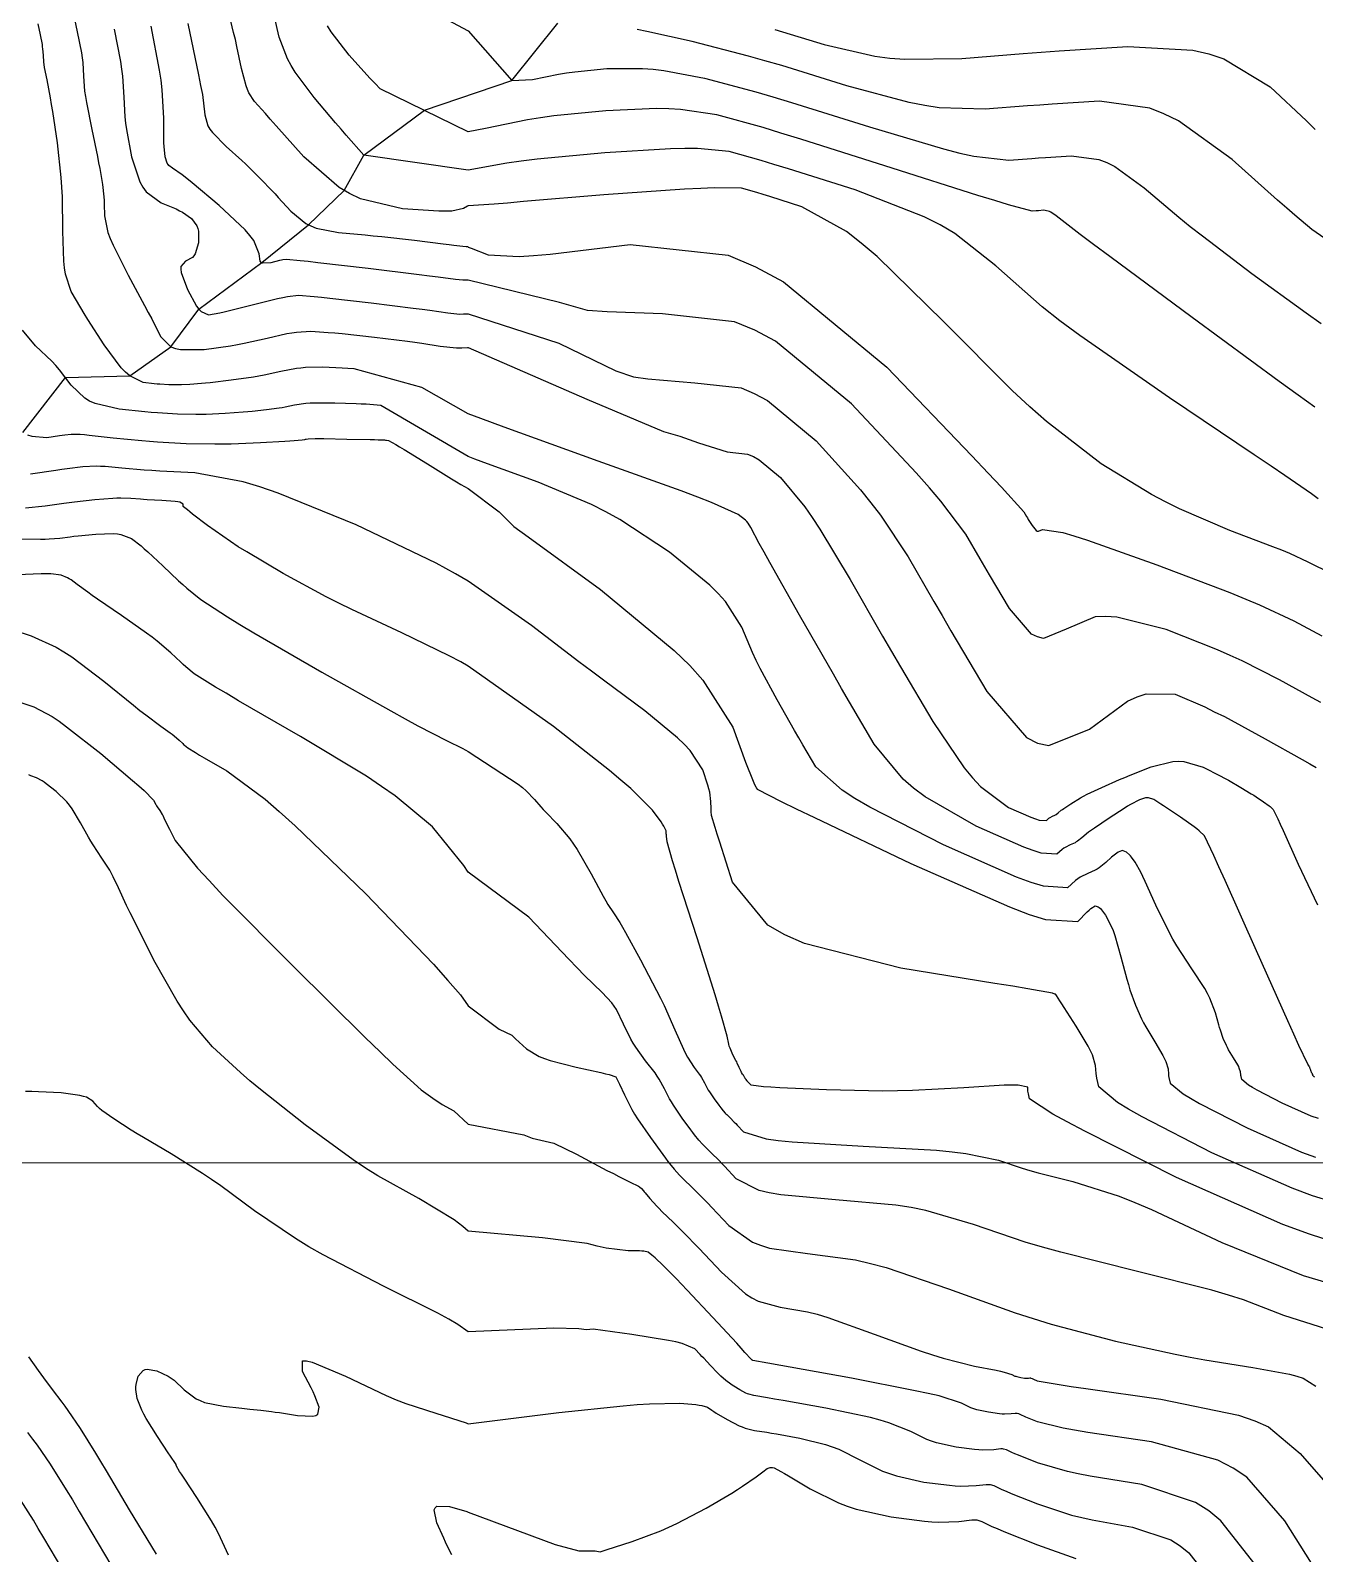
# Model space of a CAD drawing. Header units: metres. Extents: x 837475 to 838479, y 1189012 to 1191015.
# Drawn here: x 837969.2 to 838059.5, y 1189786.4 to 1189893.5 of the extents above; entities that cross this region are included whole.
import ezdxf

# ---------------------------------------------------------------- set-up
doc = ezdxf.new("R2010")
doc.units = ezdxf.units.M
doc.header["$LTSCALE"] = 0.3
doc.layers.add('COORD', color=7, linetype='Continuous', lineweight=20)
for name, color, linetype in [('COTAS 10', 1, 'Continuous'), ('COTAS INT', 252, 'Continuous'), ('DRENAJE', 5, 'Continuous')]:
    doc.layers.add(name, color=color, linetype=linetype)

msp = doc.modelspace()

# ---------------------------------------------------------------- linework, layer by layer
at = {"layer": 'COORD'}
msp.add_line((837476.51, 1189813.87), (838476.51, 1189813.87), dxfattribs=at)
at = {"layer": 'COTAS 10'}
for points in [[(838060.72, 1189855.26), (838059.05, 1189856.1), (838057.76, 1189856.7), (838057.2, 1189856.93), (838056.56, 1189857.18), (838053.55, 1189858.32), (838050, 1189859.84), (838049.02, 1189860.33), (838048.04, 1189860.86), (838044.5, 1189863.01), (838040.66, 1189865.98), (838039.48, 1189867.02), (838038.25, 1189868.15), (838033.41, 1189873.01), (838028.75, 1189877.58), (838027.63, 1189878.52), (838026.59, 1189879.33), (838023.46, 1189881.08), (838021.21, 1189881.8), (838020.72, 1189881.95), (838020.28, 1189882.08), (838019.2, 1189882.39), (838017.29, 1189882.42), (838016.34, 1189882.37), (838015.2, 1189882.31), (838009.54, 1189881.91), (838003.89, 1189881.44), (838002.75, 1189881.34), (838001.81, 1189881.25), (838000, 1189881.14), (837999.94, 1189881.13), (837999.67, 1189880.95), (837998.85, 1189880.78), (837998.43, 1189880.77), (837997.92, 1189880.78), (837995.37, 1189880.93), (837992.41, 1189881.64), (837991.65, 1189882), (837990.91, 1189882.44), (837988.43, 1189884.59), (837986.49, 1189886.78), (837986.08, 1189887.24), (837985.73, 1189887.63), (837984.96, 1189888.47), (837984.58, 1189889.08), (837984.48, 1189889.32), (837984.38, 1189889.59), (837984.06, 1189890.8), (837983.72, 1189892.35), (837983.62, 1189892.83), (837983.5, 1189893.33), (837983.03, 1189895.33)], [(838059.51, 1189819.89), (838059.48, 1189819.91), (838059.45, 1189819.93), (838059.4, 1189819.97), (838059.39, 1189819.99), (838059.39, 1189820), (838059.39, 1189820.03), (838059.38, 1189820.06), (838059.38, 1189820.07), (838059.37, 1189820.08), (838059.34, 1189820.13), (838059.3, 1189820.19), (838059.29, 1189820.21), (838059.28, 1189820.23), (838059.26, 1189820.28), (838059.24, 1189820.34), (838059.23, 1189820.36), (838059.23, 1189820.38), (838059.2, 1189820.47), (838059.16, 1189820.58), (838059.14, 1189820.62), (838059.12, 1189820.66), (838059.02, 1189820.8), (838058.4, 1189822.12), (838058.05, 1189822.9), (838057.62, 1189823.85), (838055.42, 1189828.77), (838053.21, 1189833.7), (838052.77, 1189834.67), (838052.41, 1189835.46), (838051.75, 1189836.85), (838051.39, 1189837.21), (838051.22, 1189837.34), (838051.03, 1189837.49), (838050.08, 1189838.16), (838049.1, 1189838.81), (838048.88, 1189838.95), (838048.69, 1189839.08), (838048.2, 1189839.4), (838047.83, 1189839.52), (838047.72, 1189839.53), (838047.61, 1189839.52), (838047.18, 1189839.39), (838046.57, 1189839.06), (838046.35, 1189838.93), (838046.11, 1189838.78), (838045.05, 1189838.1), (838044.03, 1189837.4), (838043.81, 1189837.24), (838043.61, 1189837.1), (838043.14, 1189836.72), (838042.84, 1189836.47), (838042.75, 1189836.42), (838042.66, 1189836.36), (838042.32, 1189836.22), (838041.96, 1189836.04), (838041.86, 1189835.98), (838041.76, 1189835.9), (838041.38, 1189835.56), (838040.28, 1189835.63), (838039.72, 1189835.81), (838039.05, 1189836.05), (838035.7, 1189837.53), (838032.13, 1189839.59), (838031.31, 1189840.21), (838030.58, 1189840.84), (838028.54, 1189843.29), (838026.8, 1189846.25), (838026.25, 1189847.21), (838025.67, 1189848.22), (838023.29, 1189852.37), (838021.2, 1189856.07), (838020.79, 1189856.8), (838020.45, 1189857.41), (838019.87, 1189858.53), (838019.67, 1189858.84), (838019.58, 1189858.94), (838019.48, 1189859.04), (838018.98, 1189859.45), (838017.11, 1189860.28), (838016.14, 1189860.66), (838014.97, 1189861.1), (838009.12, 1189863.2), (838002.52, 1189865.58), (838000.88, 1189866.19), (838000, 1189866.53), (837996.74, 1189868.38), (837991.97, 1189869.68), (837991.54, 1189869.71), (837991.13, 1189869.74), (837989.77, 1189869.81), (837988.55, 1189869.77), (837988.23, 1189869.74), (837987.91, 1189869.71), (837986.82, 1189869.49), (837985.64, 1189869.23), (837985.27, 1189869.16), (837984.89, 1189869.09), (837983.33, 1189868.88), (837981.86, 1189868.71), (837981.53, 1189868.68), (837981.23, 1189868.65), (837980.42, 1189868.58), (837979.83, 1189868.55), (837979.67, 1189868.55), (837979.51, 1189868.55), (837978.94, 1189868.56), (837978.32, 1189868.6), (837978.12, 1189868.61), (837977.92, 1189868.63), (837977.13, 1189868.72), (837976.19, 1189869.19), (837975.9, 1189869.45), (837975.6, 1189869.76), (837974.39, 1189871.38), (837973.25, 1189873.16), (837972.99, 1189873.58), (837972.75, 1189873.97), (837972.08, 1189875.11), (837971.68, 1189876.34), (837971.6, 1189876.78), (837971.55, 1189877.26), (837971.49, 1189879.37), (837971.46, 1189881.78), (837971.43, 1189882.45), (837971.38, 1189883.13), (837971.11, 1189885.58), (837970.78, 1189887.77), (837970.7, 1189888.27), (837970.63, 1189888.73), (837970.38, 1189890.01), (837970.21, 1189890.88), (837970.18, 1189891.07), (837970.15, 1189891.25), (837970.12, 1189891.74), (837970.09, 1189892.18), (837970.07, 1189892.33), (837970.05, 1189892.49), (837969.92, 1189893.17), (837969.75, 1189893.94)], [(838021.55, 1189893.54), (838025.02, 1189892.48), (838028.59, 1189891.66), (838029.63, 1189891.53), (838030.69, 1189891.45), (838034.7, 1189891.51), (838039.02, 1189891.86), (838040.27, 1189891.95), (838041.55, 1189892.04), (838046.37, 1189892.35), (838050.94, 1189892.1), (838052.06, 1189891.84), (838053.11, 1189891.49), (838056.37, 1189889.51), (838058.94, 1189887.11), (838059.55, 1189886.5)], [(837968.55, 1189857.73), (837969.93, 1189857.71), (837970.24, 1189857.71), (837970.52, 1189857.72), (837971.28, 1189857.78), (837972.01, 1189857.88), (837972.27, 1189857.91), (837972.56, 1189857.94), (837973.8, 1189858.07), (837975.04, 1189858.11), (837975.33, 1189858.09), (837975.58, 1189858.04), (837976.31, 1189857.76), (837976.99, 1189857.24), (837977.22, 1189857.04), (837977.47, 1189856.81), (837978.52, 1189855.83), (837979.63, 1189854.77), (837979.93, 1189854.51), (837980.22, 1189854.26), (837981.2, 1189853.46), (837983.07, 1189852.24), (837983.93, 1189851.72), (837984.92, 1189851.13), (837989.71, 1189848.36), (837994.55, 1189845.64), (837995.57, 1189845.07), (837996.46, 1189844.59), (837998.51, 1189843.53), (837999.57, 1189843.02), (837999.83, 1189842.88), (838000, 1189842.78), (838003.51, 1189840.49), (838003.81, 1189840.24), (838004.06, 1189840.01), (838004.65, 1189839.41), (838005.1, 1189838.88), (838005.26, 1189838.71), (838005.44, 1189838.52), (838006.22, 1189837.72), (838007.13, 1189836.64), (838007.39, 1189836.27), (838007.66, 1189835.88), (838008.63, 1189834.19), (838009.47, 1189832.62), (838009.66, 1189832.29), (838009.82, 1189832.02), (838010.21, 1189831.43), (838010.65, 1189830.76), (838010.84, 1189830.44), (838011.06, 1189830.05), (838012.11, 1189828.14), (838013.24, 1189825.98), (838013.51, 1189825.43), (838013.76, 1189824.91), (838014.52, 1189823.2), (838015.12, 1189821.85), (838015.27, 1189821.55), (838015.41, 1189821.28), (838015.87, 1189820.57), (838016.24, 1189820.1), (838016.32, 1189819.98), (838016.39, 1189819.86), (838016.6, 1189819.48), (838016.8, 1189819.1), (838016.87, 1189818.98), (838016.95, 1189818.85), (838017.29, 1189818.36), (838017.62, 1189817.91), (838017.69, 1189817.81), (838017.75, 1189817.72), (838017.92, 1189817.51), (838018.06, 1189817.36), (838018.11, 1189817.31), (838018.17, 1189817.25), (838018.4, 1189817.03), (838018.7, 1189816.72), (838018.81, 1189816.62), (838018.91, 1189816.51), (838019.36, 1189816.03), (838020.95, 1189815.55), (838021.78, 1189815.44), (838022.77, 1189815.33), (838027.76, 1189815.04), (838032.91, 1189814.74), (838034.01, 1189814.64), (838034.98, 1189814.52), (838037.28, 1189814.04), (838038.93, 1189813.49), (838039.48, 1189813.33), (838040.06, 1189813.16), (838042.51, 1189812.55), (838045.77, 1189811.51), (838046.86, 1189811.08), (838048.04, 1189810.58), (838052.99, 1189808.26), (838058.7, 1189805.94), (838060.37, 1189805.44)], [(838055.58, 1189785.3), (838052.92, 1189788.7), (838052.06, 1189789.4), (838051.14, 1189789.99), (838047.36, 1189791.25), (838043.72, 1189791.83), (838042.88, 1189791.99), (838042.12, 1189792.16), (838040.01, 1189792.77), (838038.69, 1189793.3), (838038.43, 1189793.4), (838038.22, 1189793.49), (838037.83, 1189793.69), (838037.64, 1189793.74), (838037.55, 1189793.75), (838037.44, 1189793.75), (838036.94, 1189793.69), (838036.16, 1189793.66), (838035.89, 1189793.68), (838035.59, 1189793.7), (838034.3, 1189793.87), (838032.92, 1189794.18), (838032.57, 1189794.29), (838032.23, 1189794.41), (838031.12, 1189794.96), (838029.57, 1189795.59), (838028.96, 1189795.77), (838028.28, 1189795.95), (838025.13, 1189796.61), (838022.13, 1189797.15), (838021.53, 1189797.25), (838021.03, 1189797.34), (838020.07, 1189797.5), (838019.73, 1189797.59), (838019.63, 1189797.63), (838019.52, 1189797.67), (838019.09, 1189797.9), (838018.66, 1189798.16), (838018.55, 1189798.23), (838018.45, 1189798.3), (838018.1, 1189798.56), (838017.75, 1189798.87), (838017.64, 1189798.98), (838017.52, 1189799.1), (838017.04, 1189799.6), (838016.55, 1189800.12), (838016.43, 1189800.25), (838016.31, 1189800.38), (838015.92, 1189800.78), (838015.03, 1189801.16), (838014.59, 1189801.27), (838014.07, 1189801.38), (838011.49, 1189801.79), (838008.78, 1189802.16), (838008.31, 1189802.11), (838007.76, 1189802.19), (838006.01, 1189802.24), (838000, 1189801.97), (837999.26, 1189802.5), (837998.63, 1189802.87), (837997.86, 1189803.28), (837994.04, 1189805.2), (837989.8, 1189807.39), (837988.79, 1189807.96), (837987.84, 1189808.53), (837984.97, 1189810.48), (837982.59, 1189812.24), (837981.95, 1189812.69), (837981.32, 1189813.11), (837979.1, 1189814.49), (837977.17, 1189815.63), (837976.72, 1189815.9), (837976.3, 1189816.16), (837975.07, 1189816.95), (837974.24, 1189817.55), (837974.07, 1189817.69), (837973.92, 1189817.82), (837973.6, 1189818.2), (837973.16, 1189818.47), (837972.94, 1189818.53), (837972.68, 1189818.59), (837971.37, 1189818.77), (837969.77, 1189818.86), (837969.32, 1189818.87), (837968.87, 1189818.88)], [(837969.08, 1189800.22), (837969.76, 1189799.25), (837969.94, 1189799), (837970.12, 1189798.75), (837970.75, 1189797.93), (837971.43, 1189797.04), (837971.63, 1189796.75), (837971.85, 1189796.44), (837972.7, 1189795.17), (837973.79, 1189793.45), (837974.15, 1189792.85), (837974.54, 1189792.21), (837976.16, 1189789.47), (837977.72, 1189786.88), (837978.06, 1189786.34)]]:
    msp.add_lwpolyline(points, dxfattribs=at)
at = {"layer": 'COTAS INT'}
for points in [[(837972.14, 1189895.04), (837972.51, 1189893.37), (837972.8, 1189891.89), (837972.85, 1189891.54), (837972.89, 1189891.22), (837972.94, 1189890.26), (837973.02, 1189889.21), (837973.08, 1189888.82), (837973.15, 1189888.4), (837973.52, 1189886.51), (837973.92, 1189884.61), (837974.01, 1189884.17), (837974.09, 1189883.77), (837974.28, 1189882.64), (837974.37, 1189881.77), (837974.39, 1189881.53), (837974.4, 1189881.29), (837974.41, 1189880.43), (837974.66, 1189879.28), (837974.82, 1189878.85), (837975.02, 1189878.37), (837976.09, 1189876.27), (837977.24, 1189874.14), (837977.5, 1189873.65), (837977.74, 1189873.2), (837978.35, 1189871.96), (837979.09, 1189871.24), (837979.41, 1189871.12), (837979.76, 1189871.04), (837981.42, 1189871.04), (837983.29, 1189871.31), (837983.78, 1189871.39), (837984.25, 1189871.48), (837985.86, 1189871.85), (837987.25, 1189872.17), (837987.59, 1189872.22), (837987.91, 1189872.27), (837988.92, 1189872.33), (837990.15, 1189872.25), (837990.61, 1189872.21), (837991.12, 1189872.16), (837993.41, 1189871.91), (837995.72, 1189871.62), (837996.25, 1189871.55), (837996.73, 1189871.48), (837998.03, 1189871.27), (837999.18, 1189871.16), (837999.55, 1189871.16), (837999.95, 1189871.18), (838000, 1189871.18), (838008.34, 1189867.56), (838013.72, 1189865.28), (838014.88, 1189864.96), (838016.19, 1189864.48), (838018.2, 1189863.84), (838019.64, 1189863.68), (838020.04, 1189863.51), (838020.45, 1189863.29), (838021.96, 1189862.04), (838023.65, 1189859.97), (838024.17, 1189859.23), (838024.71, 1189858.42), (838026.84, 1189854.88), (838029.12, 1189850.9), (838029.75, 1189849.82), (838030.38, 1189848.73), (838032.66, 1189844.88), (838034.86, 1189841.63), (838035.45, 1189840.93), (838036.02, 1189840.32), (838037.99, 1189838.85), (838039.56, 1189838.16), (838039.87, 1189838.04), (838040.13, 1189837.96), (838040.65, 1189837.93), (838040.82, 1189838.09), (838040.87, 1189838.12), (838040.91, 1189838.15), (838041.08, 1189838.23), (838041.24, 1189838.3), (838041.28, 1189838.33), (838041.33, 1189838.35), (838041.47, 1189838.47), (838041.69, 1189838.65), (838041.78, 1189838.71), (838041.88, 1189838.78), (838042.36, 1189839.11), (838043.04, 1189839.52), (838043.26, 1189839.64), (838043.51, 1189839.77), (838044.55, 1189840.26), (838045.78, 1189840.8), (838046.15, 1189840.96), (838046.53, 1189841.12), (838048.02, 1189841.71), (838049.53, 1189842.08), (838049.93, 1189842.09), (838050.32, 1189842.07), (838051.67, 1189841.68), (838052.86, 1189841.07), (838053.16, 1189840.91), (838053.44, 1189840.76), (838054.32, 1189840.25), (838055.04, 1189839.81), (838055.22, 1189839.7), (838055.39, 1189839.59), (838055.92, 1189839.24), (838056.31, 1189838.97), (838056.39, 1189838.91), (838056.45, 1189838.85), (838056.6, 1189838.7), (838056.91, 1189838.05), (838057.08, 1189837.67), (838057.29, 1189837.22), (838058.35, 1189834.85), (838059.71, 1189831.99)], [(837996.04, 1189895.56), (838000, 1189893.44), (838003.07, 1189889.96), (838004.52, 1189890.03), (838006.35, 1189890.4), (838006.9, 1189890.49), (838007.48, 1189890.56), (838009.74, 1189890.8), (838012.25, 1189890.81), (838012.99, 1189890.75), (838013.74, 1189890.66), (838016.61, 1189890.12), (838020.21, 1189889.16), (838021.42, 1189888.8), (838022.72, 1189888.41), (838028.21, 1189886.69), (838033.42, 1189885.14), (838034.55, 1189884.85), (838035.54, 1189884.63), (838038, 1189884.35), (838039.63, 1189884.48), (838040.1, 1189884.51), (838040.58, 1189884.55), (838042.41, 1189884.67), (838044.34, 1189884.39), (838044.89, 1189884.18), (838045.45, 1189883.9), (838047.51, 1189882.41), (838049.96, 1189880.34), (838050.76, 1189879.7), (838051.61, 1189879.03), (838055.1, 1189876.39), (838058.92, 1189873.62), (838059.96, 1189872.87)], [(837980.29, 1189893.97), (837981.04, 1189890.36), (837981.18, 1189889.61), (837981.3, 1189888.97), (837981.47, 1189887.55), (837981.69, 1189886.78), (837981.83, 1189886.54), (837982.01, 1189886.29), (837982.97, 1189885.32), (837984.07, 1189884.34), (837984.34, 1189884.09), (837984.6, 1189883.84), (837985.42, 1189883.03), (837986.19, 1189882.22), (837986.41, 1189881.98), (837986.64, 1189881.73), (837987.51, 1189880.76), (837988.58, 1189879.9), (837988.93, 1189879.73), (837989.31, 1189879.58), (837990.88, 1189879.27), (837992.75, 1189879.1), (837993.31, 1189879.04), (837993.91, 1189878.98), (837996.22, 1189878.72), (837998.24, 1189878.48), (837998.65, 1189878.43), (837998.98, 1189878.39), (837999.62, 1189878.3), (837999.84, 1189878.28), (837999.91, 1189878.28), (837999.99, 1189878.28), (838000, 1189878.28)], [(838059.76, 1189860.55), (838059.29, 1189860.9), (838057.42, 1189862.18), (838056.44, 1189862.84), (838055.25, 1189863.64), (838049.29, 1189867.64), (838042.99, 1189872.02), (838041.6, 1189873.07), (838040.35, 1189874.04), (838037.1, 1189876.93), (838034.21, 1189879.21), (838033.18, 1189879.8), (838032.06, 1189880.36), (838027.21, 1189882.26), (838022.51, 1189883.75), (838021.49, 1189884.06), (838020.59, 1189884.33), (838018.34, 1189884.96), (838016.11, 1189885.17), (838015.22, 1189885.17), (838014.22, 1189885.15), (838009.6, 1189884.87), (838004.83, 1189884.42), (838003.72, 1189884.28), (838002.7, 1189884.15), (838000, 1189883.65), (837992.65, 1189884.7), (837991.42, 1189886.11), (837991.05, 1189886.54), (837990.67, 1189886.99), (837989.17, 1189888.75), (837987.83, 1189890.54), (837987.54, 1189891.01), (837987.29, 1189891.47), (837986.7, 1189893.01), (837986.37, 1189894.44)], [(838059.51, 1189866.99), (838058.34, 1189867.84), (838057.01, 1189868.8), (838050.9, 1189873.29), (838045.1, 1189877.58), (838043.96, 1189878.43), (838043.03, 1189879.13), (838041.33, 1189880.43), (838040.96, 1189880.69), (838040.86, 1189880.74), (838040.77, 1189880.78), (838040.43, 1189880.83), (838040.1, 1189880.8), (838040.02, 1189880.8), (838039.93, 1189880.79), (838039.65, 1189880.77), (838037.97, 1189881.22), (838037.01, 1189881.51), (838035.83, 1189881.88), (838029.8, 1189883.8), (838023.39, 1189885.83), (838021.98, 1189886.26), (838020.72, 1189886.64), (838017.48, 1189887.54), (838014.93, 1189887.91), (838014.1, 1189887.96), (838013.23, 1189887.98), (838009.67, 1189887.83), (838006.01, 1189887.46), (838005.07, 1189887.33), (838004.17, 1189887.19), (838001.21, 1189886.59), (838000, 1189886.35), (837993.81, 1189889.38), (837993.45, 1189889.74), (837993.08, 1189890.13), (837991.63, 1189891.74), (837990.35, 1189893.38), (837990.09, 1189893.8)], [(837975.11, 1189893.57), (837975.54, 1189891.29), (837975.62, 1189890.75), (837975.69, 1189890.25), (837975.77, 1189888.78), (837975.84, 1189887.41), (837975.89, 1189886.96), (837975.96, 1189886.5), (837976.31, 1189884.58), (837976.91, 1189882.82), (837977.12, 1189882.45), (837977.36, 1189882.12), (837978.4, 1189881.36), (837979.45, 1189880.93), (837979.69, 1189880.8), (837979.91, 1189880.69), (837980.54, 1189880.25), (837980.92, 1189879.73), (837980.98, 1189879.55), (837981.03, 1189879.36), (837981.02, 1189878.54), (837980.8, 1189877.78), (837980.71, 1189877.63), (837980.6, 1189877.5), (837980.12, 1189877.25), (837979.79, 1189876.89), (837979.78, 1189876.69), (837979.82, 1189876.45), (837980.25, 1189875.26), (837980.9, 1189874.1), (837981.06, 1189873.88), (837981.22, 1189873.71), (837981.74, 1189873.47), (837982.52, 1189873.62), (837982.84, 1189873.69), (837983.21, 1189873.78), (837984.89, 1189874.21), (837986.59, 1189874.62), (837986.95, 1189874.7), (837987.28, 1189874.76), (837988.07, 1189874.86), (837989.16, 1189874.77), (837989.67, 1189874.72), (837990.27, 1189874.65), (837993.18, 1189874.32), (837996.13, 1189873.96), (837996.76, 1189873.88), (837997.3, 1189873.81), (837998.56, 1189873.61), (837999.4, 1189873.53), (837999.67, 1189873.54), (837999.97, 1189873.54), (838000, 1189873.55), (838006.36, 1189871.49), (838010.37, 1189869.55), (838011.61, 1189869.11), (838012.62, 1189868.98), (838015.93, 1189868.7), (838019.18, 1189868.34), (838020.1, 1189867.96), (838021.03, 1189867.46), (838024.45, 1189864.63), (838027.57, 1189861.17), (838028.29, 1189860.27), (838028.97, 1189859.4), (838030.92, 1189856.46), (838032.72, 1189853.33), (838033.31, 1189852.33), (838033.93, 1189851.27), (838036.46, 1189846.99), (838039.25, 1189843.76), (838040.03, 1189843.37), (838040.82, 1189843.19), (838043.67, 1189844.36), (838046.35, 1189846.31), (838047.02, 1189846.62), (838047.65, 1189846.84), (838049.7, 1189846.8), (838051.79, 1189845.91), (838052.45, 1189845.58), (838053.16, 1189845.23), (838056.02, 1189843.67), (838058.62, 1189842.21), (838059.16, 1189841.91), (838059.62, 1189841.65)], [(838059.94, 1189846.23), (838059.32, 1189846.56), (838057.03, 1189847.82), (838054.4, 1189849.16), (838053.56, 1189849.54), (838052.67, 1189849.93), (838049.06, 1189851.35), (838045.59, 1189852.23), (838044.8, 1189852.28), (838044.07, 1189852.24), (838042.03, 1189851.38), (838040.45, 1189850.73), (838040.02, 1189850.83), (838039.59, 1189851.04), (838038.05, 1189852.83), (838036.65, 1189855.19), (838036.31, 1189855.77), (838035.99, 1189856.32), (838034.99, 1189858.05), (838033.23, 1189860.39), (838032.42, 1189861.32), (838031.48, 1189862.37), (838026.94, 1189867.22), (838021.6, 1189871.63), (838020.15, 1189872.41), (838018.72, 1189873), (838013.66, 1189873.56), (838009.76, 1189873.69), (838008.39, 1189873.78), (838006.41, 1189874.35), (838000, 1189875.92), (837999.98, 1189875.91), (837999.79, 1189875.91), (837999.62, 1189875.91), (837999.09, 1189875.96), (837997.87, 1189876.13), (837997.26, 1189876.21), (837996.54, 1189876.29), (837992.95, 1189876.73), (837989.42, 1189877.14), (837988.74, 1189877.22), (837988.18, 1189877.28), (837987.22, 1189877.38), (837986.97, 1189877.35), (837986.86, 1189877.32), (837986.73, 1189877.29), (837986.11, 1189877.14), (837985.53, 1189877.12), (837985.43, 1189877.17), (837985.36, 1189877.25), (837985.29, 1189877.77), (837984.92, 1189878.71), (837984.65, 1189879.06), (837984.31, 1189879.45), (837982.49, 1189881.16), (837980.59, 1189882.76), (837980.2, 1189883.07), (837979.87, 1189883.33), (837979.2, 1189883.8), (837978.94, 1189883.99), (837978.89, 1189884.06), (837978.83, 1189884.15), (837978.69, 1189884.58), (837978.61, 1189885.31), (837978.6, 1189885.58), (837978.59, 1189885.9), (837978.6, 1189887.31), (837978.48, 1189889.29), (837978.4, 1189889.97), (837978.29, 1189890.69), (837977.7, 1189893.77)], [(838060.82, 1189878.43), (838059.31, 1189879.49), (838058.12, 1189880.48), (838057.56, 1189880.97), (838056.9, 1189881.55), (838053.7, 1189884.39), (838049.93, 1189887.11), (838048.91, 1189887.62), (838047.91, 1189888.01), (838044.39, 1189888.51), (838041.06, 1189888.29), (838040.18, 1189888.23), (838039.32, 1189888.17), (838036.35, 1189887.93), (838033.11, 1189888.04), (838032.09, 1189888.19), (838031, 1189888.4), (838026.61, 1189889.58), (838022.05, 1189891), (838020.86, 1189891.34), (838019.7, 1189891.67), (838015.75, 1189892.7), (838012.56, 1189893.41), (838011.87, 1189893.54)], [(838000, 1189878.23), (838000.19, 1189878.16), (838001.39, 1189877.71), (838003.58, 1189877.59), (838004.58, 1189877.65), (838005.75, 1189877.74), (838011.39, 1189878.42), (838018.26, 1189877.67), (838020.2, 1189876.86), (838022.17, 1189875.8), (838029.43, 1189869.81), (838035.4, 1189863.57), (838036.55, 1189862.36), (838037.49, 1189861.37), (838039.06, 1189859.64), (838039.25, 1189859.31), (838039.31, 1189859.21), (838039.37, 1189859.1), (838039.64, 1189858.66), (838039.92, 1189858.32), (838040, 1189858.28), (838040.08, 1189858.27), (838040.38, 1189858.39), (838041.79, 1189858.17), (838042.58, 1189857.94), (838043.54, 1189857.63), (838048.42, 1189855.9), (838053.55, 1189853.95), (838054.66, 1189853.5), (838055.63, 1189853.09), (838058.04, 1189851.96), (838060.02, 1189850.91)], [(838059.77, 1189816.97), (838059.26, 1189817.15), (838057.22, 1189818.05), (838055.46, 1189818.96), (838055.13, 1189819.15), (838054.85, 1189819.32), (838054.38, 1189819.71), (838054.33, 1189819.93), (838054.32, 1189819.99), (838054.31, 1189820.05), (838054.29, 1189820.25), (838054.21, 1189820.52), (838054.17, 1189820.63), (838054.11, 1189820.74), (838053.8, 1189821.25), (838053.46, 1189821.81), (838053.38, 1189821.96), (838053.31, 1189822.1), (838053.08, 1189822.61), (838052.88, 1189823.19), (838052.82, 1189823.37), (838052.76, 1189823.57), (838052.54, 1189824.41), (838052.14, 1189825.44), (838051.97, 1189825.77), (838051.78, 1189826.11), (838050.86, 1189827.51), (838049.81, 1189829.12), (838049.54, 1189829.59), (838049.27, 1189830.08), (838048.35, 1189831.97), (838047.59, 1189833.63), (838047.43, 1189833.98), (838047.28, 1189834.29), (838046.89, 1189835), (838046.64, 1189835.36), (838046.57, 1189835.44), (838046.5, 1189835.51), (838046.27, 1189835.71), (838046.05, 1189835.8), (838045.98, 1189835.81), (838045.92, 1189835.8), (838045.69, 1189835.71), (838045.41, 1189835.5), (838045.32, 1189835.42), (838045.23, 1189835.34), (838044.82, 1189834.97), (838044.35, 1189834.59), (838044.22, 1189834.51), (838044.08, 1189834.43), (838043.56, 1189834.2), (838043.01, 1189833.94), (838042.85, 1189833.83), (838042.69, 1189833.72), (838042.12, 1189833.2), (838040.43, 1189833.3), (838039.57, 1189833.57), (838038.54, 1189833.95), (838033.41, 1189836.22), (838028.24, 1189838.86), (838027.18, 1189839.48), (838026.29, 1189840.05), (838024.43, 1189841.71), (838023.53, 1189843.24), (838023.24, 1189843.73), (838022.94, 1189844.26), (838021.71, 1189846.41), (838020.51, 1189848.62), (838020.23, 1189849.18), (838019.98, 1189849.73), (838019.23, 1189851.51), (838018.08, 1189853.32), (838017.57, 1189853.88), (838016.98, 1189854.47), (838014.14, 1189856.8), (838010.66, 1189859.08), (838009.67, 1189859.63), (838008.66, 1189860.15), (838004.91, 1189861.72), (838001.35, 1189863), (838000.47, 1189863.33), (838000, 1189863.51), (837993.85, 1189867.1), (837992.82, 1189867.19), (837992.47, 1189867.21), (837992.11, 1189867.23), (837990.62, 1189867.28), (837989.19, 1189867.28), (837988.87, 1189867.27), (837988.58, 1189867.25), (837987.78, 1189867.13), (837987.12, 1189866.98), (837986.92, 1189866.94), (837986.7, 1189866.91), (837985.82, 1189866.79), (837984.8, 1189866.68), (837984.49, 1189866.65), (837984.17, 1189866.63), (837982.91, 1189866.54), (837981.58, 1189866.48), (837981.21, 1189866.47), (837980.85, 1189866.47), (837979.55, 1189866.5), (837978.14, 1189866.58), (837977.7, 1189866.62), (837977.25, 1189866.66), (837975.45, 1189866.85), (837973.76, 1189867.25), (837973.37, 1189867.42), (837973.03, 1189867.62), (837972.08, 1189868.54), (837971.26, 1189869.62), (837971, 1189869.92), (837970.72, 1189870.22), (837969.58, 1189871.3), (837968.65, 1189872.41)], [(837969, 1189865.05), (837969.31, 1189864.94), (837970.37, 1189864.86), (837971.25, 1189865), (837971.45, 1189865.02), (837971.62, 1189865.05), (837972.07, 1189865.1), (837972.71, 1189865.08), (837973.01, 1189865.06), (837973.35, 1189865.03), (837975.03, 1189864.84), (837977.04, 1189864.64), (837977.59, 1189864.59), (837978.15, 1189864.55), (837980.16, 1189864.44), (837982.18, 1189864.4), (837982.75, 1189864.4), (837983.32, 1189864.41), (837985.39, 1189864.5), (837987.11, 1189864.61), (837987.46, 1189864.63), (837987.75, 1189864.65), (837988.32, 1189864.7), (837988.51, 1189864.72), (837988.56, 1189864.73), (837988.6, 1189864.74), (837988.74, 1189864.77), (837989.24, 1189864.79), (837989.51, 1189864.79), (837989.83, 1189864.78), (837991.47, 1189864.75), (837993.09, 1189864.72), (837993.41, 1189864.71), (837993.66, 1189864.7), (837994.1, 1189864.69), (837994.18, 1189864.68), (837994.21, 1189864.67), (837994.24, 1189864.67), (837994.38, 1189864.64), (837994.9, 1189864.37), (837995.17, 1189864.21), (837995.5, 1189864.01), (837997.14, 1189863), (837998.82, 1189861.95), (837999.17, 1189861.74), (837999.47, 1189861.56), (838000, 1189861.26), (838002.18, 1189859.63), (838003.19, 1189858.6), (838004.21, 1189857.88), (838009.29, 1189854.16), (838014.48, 1189849.89), (838015.57, 1189848.82), (838016.5, 1189847.79), (838018.6, 1189844.49), (838019.5, 1189842.04), (838019.68, 1189841.56), (838019.83, 1189841.17), (838020.12, 1189840.45), (838020.21, 1189840.3), (838020.23, 1189840.26), (838020.25, 1189840.23), (838020.31, 1189840.12), (838022, 1189839.26), (838023.05, 1189838.75), (838024.34, 1189838.13), (838031.12, 1189834.9), (838038.04, 1189831.85), (838039.43, 1189831.33), (838040.58, 1189830.97), (838042.86, 1189830.83), (838043.52, 1189831.5), (838043.66, 1189831.63), (838043.78, 1189831.74), (838044.07, 1189831.94), (838044.28, 1189831.87), (838044.36, 1189831.81), (838044.44, 1189831.73), (838044.8, 1189831.28), (838045.21, 1189830.49), (838045.33, 1189830.19), (838045.45, 1189829.85), (838045.88, 1189828.34), (838046.3, 1189826.77), (838046.41, 1189826.39), (838046.52, 1189826.03), (838046.9, 1189824.94), (838047.33, 1189823.98), (838047.47, 1189823.71), (838047.63, 1189823.42), (838048.27, 1189822.36), (838048.84, 1189821.4), (838048.96, 1189821.18), (838049.05, 1189820.99), (838049.2, 1189820.48), (838049.23, 1189820.09), (838049.24, 1189819.98), (838049.26, 1189819.87), (838049.35, 1189819.46), (838050.25, 1189818.71), (838050.77, 1189818.4), (838051.42, 1189818.03), (838054.75, 1189816.31), (838058.59, 1189814.61), (838059.56, 1189814.26)], [(838060.73, 1189811.12), (838059.36, 1189811.55), (838057.93, 1189812.07), (838052.27, 1189814.56), (838047.37, 1189817.1), (838046.42, 1189817.64), (838045.65, 1189818.11), (838044.33, 1189819.2), (838044.2, 1189819.81), (838044.17, 1189819.98), (838044.15, 1189820.14), (838044.1, 1189820.7), (838043.88, 1189821.46), (838043.75, 1189821.74), (838043.58, 1189822.06), (838042.74, 1189823.47), (838041.89, 1189824.78), (838041.72, 1189825.04), (838041.59, 1189825.25), (838041.36, 1189825.62), (838041.31, 1189825.69), (838041.28, 1189825.71), (838041.24, 1189825.73), (838041.08, 1189825.79), (838039.33, 1189826.1), (838038.29, 1189826.27), (838037.01, 1189826.48), (838030.42, 1189827.54), (838023.64, 1189829.27), (838022.25, 1189829.89), (838021.07, 1189830.58), (838018.58, 1189833.6), (838017.68, 1189836.41), (838017.5, 1189836.97), (838017.36, 1189837.43), (838017.11, 1189838.28), (838017.08, 1189838.57), (838017.08, 1189838.67), (838017.07, 1189838.78), (838017.06, 1189839.26), (838016.97, 1189839.93), (838016.91, 1189840.16), (838016.84, 1189840.41), (838016.48, 1189841.49), (838015.59, 1189842.86), (838015.18, 1189843.29), (838014.71, 1189843.75), (838012.41, 1189845.63), (838009.51, 1189847.79), (838008.66, 1189848.43), (838007.78, 1189849.09), (838004.45, 1189851.64), (838000, 1189854.76), (837999.11, 1189855.27), (837997.75, 1189856.01), (837992.12, 1189858.72), (837986.63, 1189860.95), (837985.35, 1189861.39), (837984.17, 1189861.75), (837980.77, 1189862.37), (837978.32, 1189862.49), (837977.75, 1189862.53), (837977.21, 1189862.56), (837975.65, 1189862.71), (837974.46, 1189862.81), (837974.15, 1189862.82), (837973.86, 1189862.83), (837972.9, 1189862.79), (837971.8, 1189862.66), (837971.42, 1189862.6), (837971, 1189862.54), (837969.21, 1189862.27)], [(838060.96, 1189808.27), (838059.15, 1189808.85), (838057.27, 1189809.52), (838049.79, 1189812.82), (838043.34, 1189816.08), (838042.1, 1189816.74), (838041.1, 1189817.29), (838039.46, 1189818.36), (838039.38, 1189818.71), (838039.37, 1189818.8), (838039.35, 1189818.89), (838039.33, 1189819.17), (838038.65, 1189819.32), (838038.21, 1189819.33), (838037.67, 1189819.32), (838034.84, 1189819.14), (838031.22, 1189818.95), (838030.18, 1189818.93), (838029.13, 1189818.91), (838025.18, 1189818.99), (838021.9, 1189819.13), (838021.27, 1189819.17), (838020.75, 1189819.2), (838019.89, 1189819.31), (838019.81, 1189819.39), (838019.68, 1189819.52), (838019.67, 1189819.53), (838019.66, 1189819.54), (838019.64, 1189819.57), (838019.61, 1189819.6), (838019.6, 1189819.62), (838019.59, 1189819.64), (838019.53, 1189819.72), (838019.47, 1189819.8), (838019.46, 1189819.82), (838019.44, 1189819.84), (838019.37, 1189819.98), (838019.36, 1189820), (838019.35, 1189820.02), (838019.28, 1189820.1), (838019.2, 1189820.22), (838019.18, 1189820.27), (838019.15, 1189820.32), (838019.05, 1189820.56), (838018.91, 1189820.86), (838018.87, 1189820.95), (838018.82, 1189821.05), (838018.61, 1189821.46), (838018.4, 1189821.92), (838018.35, 1189822.06), (838018.31, 1189822.21), (838018.19, 1189822.76), (838017.81, 1189824.18), (838017.6, 1189824.87), (838017.35, 1189825.68), (838016.08, 1189829.67), (838014.81, 1189833.64), (838014.56, 1189834.43), (838014.36, 1189835.1), (838013.99, 1189836.42), (838013.94, 1189836.83), (838013.93, 1189836.92), (838013.92, 1189837), (838013.9, 1189837.21), (838013.75, 1189837.52), (838013.66, 1189837.66), (838013.55, 1189837.83), (838012.94, 1189838.66), (838011.42, 1189840.17), (838010.73, 1189840.76), (838009.92, 1189841.44), (838005.99, 1189844.53), (838000, 1189848.77), (837999.47, 1189849.08), (837998.66, 1189849.51), (837995.32, 1189851.13), (837991.81, 1189852.76), (837990.9, 1189853.21), (837990, 1189853.66), (837986.98, 1189855.3), (837984.42, 1189856.81), (837983.82, 1189857.18), (837983.27, 1189857.54), (837981.66, 1189858.66), (837980.61, 1189859.47), (837980.41, 1189859.63), (837980.25, 1189859.76), (837979.98, 1189859.97), (837979.96, 1189860.01), (837979.96, 1189860.03), (837979.96, 1189860.05), (837979.95, 1189860.18), (837979.72, 1189860.31), (837979.58, 1189860.33), (837979.4, 1189860.36), (837978.46, 1189860.43), (837977.42, 1189860.48), (837977.17, 1189860.49), (837976.94, 1189860.51), (837976.28, 1189860.57), (837975.56, 1189860.59), (837975.29, 1189860.59), (837975, 1189860.57), (837973.74, 1189860.47), (837972.32, 1189860.31), (837971.94, 1189860.27), (837971.57, 1189860.22), (837970.25, 1189860.03), (837968.87, 1189859.88)], [(838060.37, 1189802.16), (838057.34, 1189803.13), (838054.5, 1189804.23), (838053.44, 1189804.56), (838052.27, 1189804.91), (838047.06, 1189806.23), (838041.66, 1189807.58), (838040.36, 1189807.94), (838039.16, 1189808.29), (838035.53, 1189809.52), (838032.17, 1189810.51), (838031.14, 1189810.71), (838030.07, 1189810.89), (838025.81, 1189811.26), (838021.97, 1189811.6), (838021.16, 1189811.75), (838020.46, 1189811.92), (838018.84, 1189812.74), (838018.02, 1189813.62), (838017.82, 1189813.82), (838017.63, 1189814.02), (838017.07, 1189814.57), (838016.65, 1189814.99), (838016.55, 1189815.09), (838016.46, 1189815.18), (838016.2, 1189815.46), (838015.9, 1189815.84), (838015.78, 1189816), (838015.65, 1189816.18), (838015.04, 1189817), (838014.42, 1189817.91), (838014.28, 1189818.14), (838014.15, 1189818.35), (838013.79, 1189819.06), (838013.41, 1189819.75), (838013.28, 1189819.96), (838013.13, 1189820.18), (838012.46, 1189821.04), (838011.77, 1189822), (838011.59, 1189822.27), (838011.43, 1189822.55), (838010.92, 1189823.62), (838010.41, 1189824.63), (838010.25, 1189824.87), (838010.08, 1189825.11), (838009.41, 1189825.83), (838008.18, 1189827.03), (838007.66, 1189827.56), (838007.06, 1189828.18), (838004.25, 1189831.14), (838000, 1189834.3), (837999.69, 1189834.76), (837997.48, 1189837.49), (837994.85, 1189839.66), (837993.9, 1189840.33), (837992.84, 1189841.04), (837988.21, 1189843.84), (837983.85, 1189846.35), (837982.97, 1189846.87), (837982.23, 1189847.3), (837980.73, 1189848.25), (837980.13, 1189848.74), (837979.96, 1189848.9), (837979.78, 1189849.06), (837979.09, 1189849.71), (837978.12, 1189850.53), (837977.77, 1189850.81), (837977.37, 1189851.1), (837975.62, 1189852.33), (837973.92, 1189853.5), (837973.56, 1189853.75), (837973.24, 1189853.98), (837972.5, 1189854.53), (837972.07, 1189854.85), (837971.94, 1189854.92), (837971.82, 1189854.99), (837971.38, 1189855.17), (837970.64, 1189855.26), (837970.33, 1189855.27), (837969.97, 1189855.27), (837968.3, 1189855.2)], [(837967.97, 1189851.34), (837969.27, 1189850.92), (837971.02, 1189850.12), (837971.56, 1189849.79), (837972.12, 1189849.43), (837974.37, 1189847.73), (837976.45, 1189846.03), (837976.91, 1189845.67), (837977.32, 1189845.35), (837978.38, 1189844.55), (837979.03, 1189844.1), (837979.18, 1189843.99), (837979.31, 1189843.89), (837979.66, 1189843.58), (837979.92, 1189843.34), (837979.98, 1189843.28), (837980.05, 1189843.23), (837980.27, 1189843.04), (837980.82, 1189842.7), (837981.1, 1189842.53), (837981.42, 1189842.34), (837983.03, 1189841.42), (837985.71, 1189839.42), (837986.71, 1189838.55), (837987.82, 1189837.55), (837992.76, 1189832.79), (837997.55, 1189827.83), (837998.57, 1189826.69), (837999.45, 1189825.66), (838000, 1189824.9), (838002.18, 1189823.26), (838003.07, 1189822.83), (838003.32, 1189822.58), (838004.08, 1189821.87), (838004.99, 1189821.34), (838005.35, 1189821.2), (838005.75, 1189821.06), (838007.58, 1189820.59), (838009.31, 1189820.2), (838009.64, 1189820.12), (838009.91, 1189820.06), (838010.38, 1189819.91), (838010.5, 1189819.67), (838010.56, 1189819.54), (838010.63, 1189819.39), (838010.97, 1189818.63), (838011.5, 1189817.61), (838011.69, 1189817.29), (838011.9, 1189816.96), (838012.8, 1189815.65), (838013.68, 1189814.45), (838013.87, 1189814.19), (838014.04, 1189813.96), (838014.48, 1189813.41), (838014.86, 1189813), (838014.99, 1189812.86), (838015.13, 1189812.72), (838015.75, 1189812.12), (838016.56, 1189811.31), (838016.83, 1189811.03), (838017.12, 1189810.73), (838018.32, 1189809.46), (838019.97, 1189808.29), (838020.55, 1189808.06), (838021.17, 1189807.86), (838023.86, 1189807.49), (838027.22, 1189807.03), (838028.27, 1189806.79), (838029.37, 1189806.49), (838033.77, 1189804.99), (838038.45, 1189803.31), (838039.72, 1189802.91), (838040.99, 1189802.52), (838045.5, 1189801.32), (838049.69, 1189800.41), (838050.76, 1189800.2), (838051.79, 1189800), (838055.17, 1189799.46), (838057.74, 1189799), (838058.26, 1189798.86), (838058.7, 1189798.71), (838059.58, 1189798.16)], [(837968.61, 1189846.21), (837969.46, 1189845.92), (837970.75, 1189845.23), (837971.23, 1189844.91), (837971.76, 1189844.52), (837974.16, 1189842.64), (837976.4, 1189840.75), (837976.84, 1189840.37), (837977.2, 1189840.04), (837977.87, 1189839.35), (837978.04, 1189839.05), (837978.08, 1189838.97), (837978.13, 1189838.89), (837978.31, 1189838.62), (837978.47, 1189838.36), (837978.51, 1189838.3), (837978.55, 1189838.23), (837978.65, 1189838), (837978.82, 1189837.64), (837978.89, 1189837.49), (837978.98, 1189837.32), (837979.38, 1189836.52), (837980.95, 1189834.58), (837981.77, 1189833.7), (837982.75, 1189832.66), (837987.7, 1189827.66), (837992.75, 1189822.68), (837993.8, 1189821.66), (837994.7, 1189820.8), (837996.69, 1189819), (837997.67, 1189818.29), (837997.92, 1189818.12), (837998.16, 1189817.97), (837998.99, 1189817.51), (838000, 1189816.58), (838003.91, 1189815.84), (838004.48, 1189815.6), (838006.01, 1189815.24), (838007.6, 1189814.46), (838009.75, 1189813.33), (838010.2, 1189813.1), (838010.59, 1189812.9), (838011.47, 1189812.46), (838011.87, 1189812.26), (838011.96, 1189812.22), (838012.03, 1189812.18), (838012.18, 1189812.06), (838012.31, 1189811.89), (838012.37, 1189811.82), (838012.43, 1189811.74), (838012.76, 1189811.35), (838013.26, 1189810.81), (838013.43, 1189810.64), (838013.61, 1189810.45), (838014.42, 1189809.66), (838015.49, 1189808.6), (838015.84, 1189808.24), (838016.22, 1189807.84), (838017.79, 1189806.17), (838019.48, 1189804.66), (838019.93, 1189804.37), (838020.37, 1189804.13), (838021.92, 1189803.72), (838023.84, 1189803.39), (838024.53, 1189803.21), (838025.28, 1189802.98), (838028.53, 1189801.82), (838031.85, 1189800.61), (838032.64, 1189800.35), (838033.38, 1189800.12), (838035.58, 1189799.57), (838037.11, 1189799.28), (838037.42, 1189799.21), (838037.68, 1189799.15), (838038.21, 1189798.98), (838038.43, 1189798.87), (838038.5, 1189798.85), (838038.57, 1189798.83), (838038.85, 1189798.76), (838039.11, 1189798.73), (838039.17, 1189798.73), (838039.23, 1189798.72), (838039.38, 1189798.73), (838039.48, 1189798.74), (838039.52, 1189798.74), (838039.56, 1189798.73), (838039.64, 1189798.69), (838039.68, 1189798.67), (838039.74, 1189798.65), (838040, 1189798.54), (838041.54, 1189798.27), (838042.39, 1189798.14), (838043.42, 1189797.99), (838048.7, 1189797.25), (838054.15, 1189796.12), (838055.29, 1189795.73), (838056.27, 1189795.29), (838058.49, 1189793.43), (838060.11, 1189791.58)], [(838059.29, 1189785.72), (838057.41, 1189788.7), (838054.73, 1189791.75), (838053.77, 1189792.4), (838052.7, 1189792.96), (838048.03, 1189794.25), (838043.57, 1189794.91), (838042.63, 1189795.07), (838041.83, 1189795.21), (838040.01, 1189795.66), (838039.21, 1189795.97), (838039.06, 1189796.04), (838038.93, 1189796.09), (838038.7, 1189796.21), (838038.58, 1189796.24), (838038.53, 1189796.24), (838038.46, 1189796.24), (838038.16, 1189796.21), (838037.69, 1189796.19), (838037.53, 1189796.2), (838037.35, 1189796.22), (838036.57, 1189796.32), (838035.75, 1189796.5), (838035.54, 1189796.57), (838035.33, 1189796.64), (838034.67, 1189796.97), (838033.1, 1189797.47), (838032.34, 1189797.65), (838031.43, 1189797.84), (838026.94, 1189798.71), (838021.07, 1189799.77), (838020, 1189799.96), (838020, 1189799.96), (838020, 1189799.97), (838019.99, 1189799.97), (838019.98, 1189799.97), (838019.98, 1189799.97), (838019.98, 1189799.98), (838019.97, 1189799.98), (838019.96, 1189799.99), (838019.94, 1189800.01), (838019.94, 1189800.02), (838019.93, 1189800.02), (838019.89, 1189800.06), (838019.45, 1189800.53), (838019.19, 1189800.82), (838018.87, 1189801.17), (838017.19, 1189802.98), (838015.39, 1189804.9), (838014.98, 1189805.32), (838014.63, 1189805.7), (838013.69, 1189806.64), (838013.13, 1189807.17), (838013.01, 1189807.28), (838012.9, 1189807.37), (838012.65, 1189807.57), (838012.33, 1189807.65), (838012.19, 1189807.66), (838012.03, 1189807.67), (838011.23, 1189807.67), (838009.7, 1189807.87), (838009.07, 1189808.01), (838008.35, 1189808.18), (838005.22, 1189808.59), (838000, 1189809.05), (837999.62, 1189809.38), (837999.01, 1189809.85), (837996.52, 1189811.35), (837993.63, 1189812.95), (837992.78, 1189813.49), (837991.9, 1189814.07), (837988.53, 1189816.52), (837985.39, 1189819.02), (837984.65, 1189819.63), (837983.98, 1189820.21), (837982.02, 1189822.01), (837980.42, 1189823.9), (837979.98, 1189824.54), (837979.53, 1189825.23), (837977.9, 1189828.12), (837976.52, 1189830.85), (837976.22, 1189831.44), (837975.97, 1189831.95), (837975.41, 1189833.19), (837975.04, 1189833.97), (837974.92, 1189834.2), (837974.79, 1189834.43), (837974.23, 1189835.29), (837973.62, 1189836.21), (837973.46, 1189836.48), (837973.3, 1189836.75), (837972.74, 1189837.77), (837972.14, 1189838.75), (837971.96, 1189839), (837971.77, 1189839.23), (837971.02, 1189839.97), (837970.32, 1189840.51), (837970.17, 1189840.63), (837970.03, 1189840.72), (837969.65, 1189840.92), (837969.25, 1189841.07), (837969.09, 1189841.14)], [(837983.14, 1189786.28), (837982.43, 1189787.81), (837982.19, 1189788.24), (837981.95, 1189788.68), (837980.92, 1189790.33), (837980.02, 1189791.69), (837979.84, 1189791.96), (837979.7, 1189792.17), (837979.48, 1189792.54), (837979.47, 1189792.6), (837979.46, 1189792.62), (837979.45, 1189792.64), (837979.41, 1189792.71), (837979.05, 1189793.24), (837978.9, 1189793.47), (837978.14, 1189794.62), (837977.36, 1189795.89), (837977.19, 1189796.19), (837977.05, 1189796.46), (837976.72, 1189797.28), (837976.63, 1189797.93), (837976.63, 1189798.11), (837976.64, 1189798.28), (837976.79, 1189798.87), (837977.13, 1189799.27), (837977.27, 1189799.32), (837977.42, 1189799.35), (837978.11, 1189799.23), (837978.9, 1189798.85), (837979.1, 1189798.72), (837979.31, 1189798.57), (837980.02, 1189797.91), (837980.86, 1189797.27), (837981.14, 1189797.14), (837981.46, 1189797.02), (837982.78, 1189796.75), (837984.08, 1189796.61), (837984.65, 1189796.55), (837985.42, 1189796.47), (837986.17, 1189796.38), (837986.43, 1189796.34), (837986.72, 1189796.3), (837987.98, 1189796.1), (837989.07, 1189796.05), (837989.27, 1189796.1), (837989.41, 1189796.18), (837989.52, 1189796.69), (837989.21, 1189797.49), (837989.09, 1189797.75), (837988.95, 1189798.03), (837988.33, 1189799.2), (837988.35, 1189799.93), (837988.62, 1189799.93), (837989.01, 1189799.85), (837991.36, 1189798.85), (837994.22, 1189797.5), (837994.93, 1189797.2), (837995.6, 1189796.94), (837997.71, 1189796.25), (837999.86, 1189795.58), (838000, 1189795.52), (838006.36, 1189796.31), (838010.89, 1189796.78), (838011.87, 1189796.86), (838012.74, 1189796.92), (838014.87, 1189796.96), (838015.99, 1189796.86), (838016.22, 1189796.83), (838016.41, 1189796.8), (838016.81, 1189796.67), (838017.13, 1189796.46), (838017.27, 1189796.37), (838017.43, 1189796.27), (838018.19, 1189795.82), (838019.05, 1189795.38), (838019.26, 1189795.29), (838019.47, 1189795.21), (838020.13, 1189795.04), (838020.99, 1189794.92), (838021.31, 1189794.86), (838021.68, 1189794.8), (838023.32, 1189794.51), (838025.12, 1189794.06), (838025.59, 1189793.9), (838026.05, 1189793.72), (838027.57, 1189792.95), (838029.13, 1189792.18), (838029.61, 1189792.01), (838030.1, 1189791.85), (838032.02, 1189791.42), (838033.83, 1189791.19), (838034.24, 1189791.15), (838034.63, 1189791.13), (838035.71, 1189791.17), (838036.42, 1189791.25), (838036.57, 1189791.25), (838036.69, 1189791.25), (838036.96, 1189791.17), (838037.51, 1189790.9), (838037.81, 1189790.77), (838038.17, 1189790.62), (838040.02, 1189789.89), (838042.42, 1189789.1), (838043.13, 1189788.92), (838043.86, 1189788.75), (838046.69, 1189788.25), (838049.4, 1189787.35), (838050.06, 1189786.93), (838050.67, 1189786.43), (838052.58, 1189783.99)], [(837969.01, 1189794.9), (837969.36, 1189794.44), (837969.68, 1189794.01), (837970.61, 1189792.67), (837971.72, 1189790.88), (837972.16, 1189790.16), (837972.65, 1189789.34), (837974.86, 1189785.59)], [(837998.84, 1189786.3), (837998.5, 1189786.97), (837998.39, 1189787.2), (837998.27, 1189787.46), (837997.78, 1189788.54), (837997.59, 1189789.46), (837997.66, 1189789.61), (837997.78, 1189789.71), (837998.68, 1189789.7), (837999.89, 1189789.34), (838000, 1189789.31), (838006.1, 1189787.03), (838007.77, 1189786.59), (838008.92, 1189786.59), (838009.26, 1189786.51), (838009.69, 1189786.65), (838011.51, 1189787.24), (838013.54, 1189787.99), (838014.1, 1189788.24), (838014.67, 1189788.5), (838016.72, 1189789.58), (838018.52, 1189790.64), (838018.92, 1189790.89), (838019.28, 1189791.12), (838020.24, 1189791.78), (838020.81, 1189792.21), (838020.92, 1189792.29), (838021.02, 1189792.36), (838021.23, 1189792.45), (838021.33, 1189792.44), (838021.36, 1189792.43), (838021.39, 1189792.43), (838021.51, 1189792.41), (838021.97, 1189792.17), (838022.22, 1189792.02), (838022.52, 1189791.85), (838024.03, 1189790.94), (838026.03, 1189789.95), (838026.64, 1189789.73), (838027.27, 1189789.52), (838029.74, 1189788.97), (838032.07, 1189788.67), (838032.6, 1189788.63), (838033.09, 1189788.6), (838034.49, 1189788.65), (838035.4, 1189788.75), (838035.59, 1189788.75), (838035.75, 1189788.75), (838036.1, 1189788.65), (838036.8, 1189788.3), (838037.18, 1189788.14), (838037.65, 1189787.94), (838040.02, 1189787), (838042.71, 1189786.05)], [(837971.93, 1189784.49), (837970.16, 1189787.5), (837969.76, 1189788.16), (837969.42, 1189788.73), (837968.52, 1189790.17)]]:
    msp.add_lwpolyline(points, dxfattribs=at)
at = {"layer": 'DRENAJE'}
for p, q in [((838003.07, 1189889.96), (838006.29, 1189893.99)), ((837996.91, 1189887.86), (838003.07, 1189889.96)), ((837992.65, 1189884.7), (837996.91, 1189887.86)), ((837991.28, 1189882.22), (837992.65, 1189884.7)), ((837988.76, 1189879.81), (837991.28, 1189882.22)), ((837985.48, 1189877.15), (837988.76, 1189879.81)), ((837981.06, 1189873.88), (837985.48, 1189877.15)), ((837979.09, 1189871.24), (837981.06, 1189873.88)), ((837976.19, 1189869.19), (837979.09, 1189871.24)), ((837971.67, 1189869.08), (837976.19, 1189869.19)), ((837968.68, 1189865.2), (837971.67, 1189869.08))]:
    msp.add_line(p, q, dxfattribs=at)

doc.saveas('drawing.dxf')
